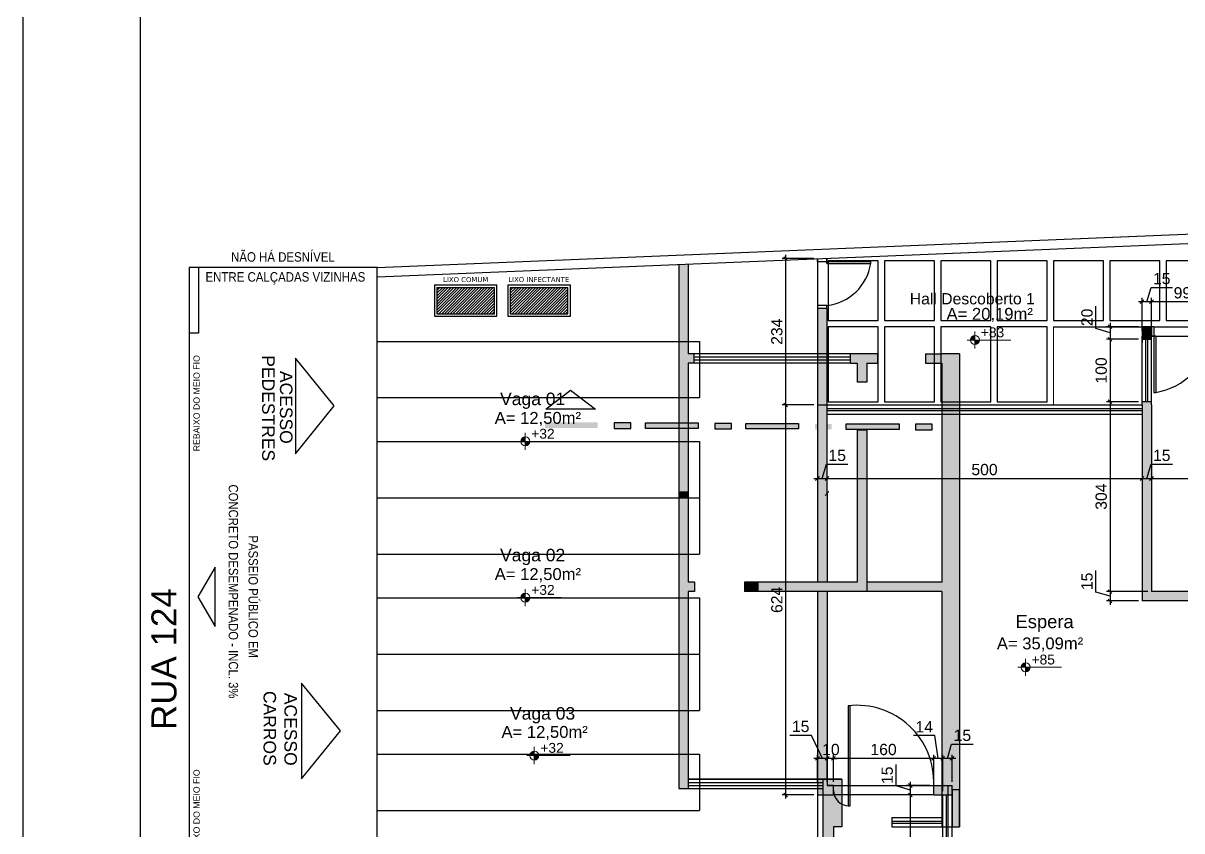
# Model space of a CAD drawing. Extents: x -165 to 197, y 154 to 653.
# Drawn here: x 89.78 to 108.29, y 457.55 to 470.46 of the extents above; entities that cross this region are included whole.
import ezdxf
from ezdxf.enums import TextEntityAlignment as Align

# ---------------------------------------------------------------- set-up
doc = ezdxf.new("R2010")
doc.units = 0
doc.header["$MEASUREMENT"] = 0
doc.header["$PDMODE"] = 3
doc.header["$PDSIZE"] = 0.1
doc.layers.get('0').update_dxf_attribs({"linetype": 'CONTINUOUS'})
doc.layers.get('DEFPOINTS').update_dxf_attribs({"linetype": 'CONTINUOUS'})
for name, color, linetype in [('02', 2, 'CONTINUOUS'), ('AIT-PORTAS', 2, 'CONTINUOUS'), ('AIT-PRANCHA', 7, 'CONTINUOUS'), ('AIT-TRACO17', 7, 'CONTINUOUS'), ('COTA MODIF', 172, 'CONTINUOUS'), ('LINHA CORTE', 7, 'CONTINUOUS'), ('MARGEM', 4, 'CONTINUOUS'), ('TELHAS', 1, 'CONTINUOUS'), ('TEXTO', 190, 'CONTINUOUS')]:
    doc.layers.add(name, color=color, linetype=linetype)
for name, color, linetype, lineweight in [('AIT-ESQUADRIA 34', 252, 'CONTINUOUS', 15), ('AIT-PAREDE', 4, 'CONTINUOUS', 30), ('construir', 1, 'CONTINUOUS', 25), ('COTA de NIVEL', 12, 'CONTINUOUS', 20), ('DEMOLIR', 40, 'CONTINUOUS', 25), ('FININHA', 251, 'CONTINUOUS', 25), ('LAY-OUT', 251, 'CONTINUOUS', 25), ('TEXTO-190', 190, 'CONTINUOUS', 20)]:
    doc.layers.add(name, color=color, linetype=linetype, lineweight=lineweight)
doc.styles.add('ARIAL', font='ARIAL.TTF', dxfattribs={"height": 0.18})
doc.styles.add('CINTHIA', font='stylu.ttf', dxfattribs={"width": 0.9})
doc.styles.add('cota25', font='ARIAL.TTF', dxfattribs={"height": 0.06})
doc.styles.get("Standard").update_dxf_attribs({"font": 'ISOCP'})
doc.dimstyles.new('Copy of ISO-25', dxfattribs={"dimtxt": 0.18, "dimasz": 0.06, "dimexe": 0.06, "dimexo": 0.06, "dimgap": 0.05, "dimtad": 1, "dimdec": 0, "dimlfac": 100, "dimdsep": 46, "dimtxsty": 'ARIAL', "dimblk1": 'OBLIQUE', "dimblk2": 'OBLIQUE', "dimsah": 1, "dimcen": 2.5, "dimdle": 0.06, "dimclrd": 256, "dimclre": 256, "dimclrt": 256, "dimadec": 0, "dimazin": 0, "dimtfac": 1, "dimtdec": 0, "dimtmove": 1, "dimatfit": 3, "dimldrblk": 'OBLIQUE', "dimfxl": 0, "dimtolj": 1, "dimtzin": 0, "dimlwd": -1, "dimlwe": -1, "dimarcsym": 0})

# ---------------------------------------------------------------- blocks, each defined once
blk = doc.blocks.new('_OBLIQUE')
at = {"color": 0, "linetype": 'ByBlock'}
blk.add_line((-0.5, -0.5), (0.5, 0.5), dxfattribs=at)
blk = doc.blocks.new('*D378')
at = {"layer": 'COTA MODIF'}
for p, q in [((102.408, 464.362), (101.901, 464.362)), ((101.961, 458.067), (101.961, 464.422)), ((102.408, 458.127), (101.901, 458.127))]:
    blk.add_line(p, q, dxfattribs=at)
at = {"layer": 'DEFPOINTS', "color": 0}
for p in [(101.961, 464.362), (102.468, 464.362), (102.468, 458.127)]:
    blk.add_point(p, dxfattribs=at)
at = {"layer": 'COTA MODIF', "xscale": 0.06, "yscale": 0.06, "zscale": 0.06}
for p, rotation in [((101.961, 464.362), 90), ((101.961, 458.127), 270)]:
    blk.add_blockref('_OBLIQUE', p, dxfattribs=dict(at, rotation=rotation))
at = {"layer": 'COTA MODIF', "insert": (101.819, 461.245), "char_height": 0.18, "attachment_point": 5, "rotation": 90, "style": 'ARIAL'}
blk.add_mtext('\\A1;624', dxfattribs=at)
blk = doc.blocks.new('*D379')
at = {"layer": 'COTA MODIF'}
for p, q in [((102.408, 466.701), (101.901, 466.701)), ((101.961, 464.302), (101.961, 466.761)), ((102.408, 464.362), (101.901, 464.362))]:
    blk.add_line(p, q, dxfattribs=at)
at = {"layer": 'DEFPOINTS', "color": 0}
for p in [(101.961, 466.701), (102.468, 466.701), (102.468, 464.362)]:
    blk.add_point(p, dxfattribs=at)
at = {"layer": 'COTA MODIF', "xscale": 0.06, "yscale": 0.06, "zscale": 0.06}
for p, rotation in [((101.961, 466.701), 90), ((101.961, 464.362), 270)]:
    blk.add_blockref('_OBLIQUE', p, dxfattribs=dict(at, rotation=rotation))
at = {"layer": 'COTA MODIF', "insert": (101.819, 465.532), "char_height": 0.18, "attachment_point": 5, "rotation": 90, "style": 'ARIAL'}
blk.add_mtext('\\A1;234', dxfattribs=at)
blk = doc.blocks.new('*D380')
at = {"layer": 'COTA MODIF'}
for p, q in [((102.544, 463.185), (102.612, 463.412)), ((102.612, 463.412), (102.954, 463.412)), ((102.408, 463.185), (102.679, 463.185))]:
    blk.add_line(p, q, dxfattribs=at)
at = {"layer": 'DEFPOINTS', "color": 0}
for p in [(102.468, 463.185), (102.619, 463.185), (102.619, 463.185)]:
    blk.add_point(p, dxfattribs=at)
at = {"layer": 'COTA MODIF', "xscale": 0.06, "yscale": 0.06, "zscale": 0.06, "rotation": 180}
blk.add_blockref('_OBLIQUE', (102.468, 463.185), dxfattribs=at)
at = {"layer": 'COTA MODIF', "xscale": 0.06, "yscale": 0.06, "zscale": 0.06}
blk.add_blockref('_OBLIQUE', (102.619, 463.185), dxfattribs=at)
at = {"layer": 'COTA MODIF', "insert": (102.783, 463.554), "char_height": 0.18, "attachment_point": 5, "style": 'ARIAL'}
blk.add_mtext('\\A1;15', dxfattribs=at)
blk = doc.blocks.new('*D381')
at = {"layer": 'COTA MODIF'}
for p, q in [((107.729, 463.185), (107.797, 463.412)), ((107.797, 463.412), (108.139, 463.412)), ((107.594, 463.185), (107.864, 463.185))]:
    blk.add_line(p, q, dxfattribs=at)
at = {"layer": 'DEFPOINTS', "color": 0}
for p in [(107.654, 463.185), (107.804, 463.185), (107.804, 463.185)]:
    blk.add_point(p, dxfattribs=at)
at = {"layer": 'COTA MODIF', "xscale": 0.06, "yscale": 0.06, "zscale": 0.06, "rotation": 180}
blk.add_blockref('_OBLIQUE', (107.654, 463.185), dxfattribs=at)
at = {"layer": 'COTA MODIF', "xscale": 0.06, "yscale": 0.06, "zscale": 0.06}
blk.add_blockref('_OBLIQUE', (107.804, 463.185), dxfattribs=at)
at = {"layer": 'COTA MODIF', "insert": (107.968, 463.554), "char_height": 0.18, "attachment_point": 5, "style": 'ARIAL'}
blk.add_mtext('\\A1;15', dxfattribs=at)
blk = doc.blocks.new('*D382')
at = {"layer": 'COTA MODIF'}
for p, q in [((110.51, 464.393), (110.51, 463.125)), ((107.744, 463.185), (110.57, 463.185))]:
    blk.add_line(p, q, dxfattribs=at)
at = {"layer": 'DEFPOINTS', "color": 0}
for p in [(110.51, 464.453), (107.804, 463.185), (110.51, 463.185)]:
    blk.add_point(p, dxfattribs=at)
at = {"layer": 'COTA MODIF', "xscale": 0.06, "yscale": 0.06, "zscale": 0.06, "rotation": 180}
blk.add_blockref('_OBLIQUE', (107.804, 463.185), dxfattribs=at)
at = {"layer": 'COTA MODIF', "xscale": 0.06, "yscale": 0.06, "zscale": 0.06}
blk.add_blockref('_OBLIQUE', (110.51, 463.185), dxfattribs=at)
at = {"layer": 'COTA MODIF', "insert": (109.157, 463.326), "char_height": 0.18, "attachment_point": 5, "style": 'ARIAL'}
blk.add_mtext('\\A1;271', dxfattribs=at)
blk = doc.blocks.new('*D426')
at = {"layer": 'COTA MODIF'}
for p, q in [((104.543, 458.71), (104.611, 458.937)), ((104.611, 458.937), (104.954, 458.937)), ((104.468, 458.187), (104.468, 458.77)), ((104.618, 458.337), (104.618, 458.77)), ((104.678, 458.71), (104.408, 458.71))]:
    blk.add_line(p, q, dxfattribs=at)
at = {"layer": 'DEFPOINTS', "color": 0}
for p in [(104.468, 458.71), (104.618, 458.277), (104.468, 458.127)]:
    blk.add_point(p, dxfattribs=at)
at = {"layer": 'COTA MODIF', "xscale": 0.06, "yscale": 0.06, "zscale": 0.06, "rotation": 180}
blk.add_blockref('_OBLIQUE', (104.468, 458.71), dxfattribs=at)
at = {"layer": 'COTA MODIF', "xscale": 0.06, "yscale": 0.06, "zscale": 0.06}
blk.add_blockref('_OBLIQUE', (104.618, 458.71), dxfattribs=at)
at = {"layer": 'COTA MODIF', "insert": (104.782, 459.079), "char_height": 0.18, "attachment_point": 5, "style": 'ARIAL'}
blk.add_mtext('\\A1;15', dxfattribs=at)
blk = doc.blocks.new('*D427')
at = {"layer": 'COTA MODIF'}
for p, q in [((104.343, 459.076), (104.003, 459.076)), ((104.396, 458.71), (104.343, 459.076)), ((104.324, 458.337), (104.324, 458.77)), ((104.468, 458.187), (104.468, 458.77)), ((104.528, 458.71), (104.264, 458.71))]:
    blk.add_line(p, q, dxfattribs=at)
at = {"layer": 'DEFPOINTS', "color": 0}
for p in [(104.324, 458.71), (104.324, 458.277), (104.468, 458.127)]:
    blk.add_point(p, dxfattribs=at)
at = {"layer": 'COTA MODIF', "xscale": 0.06, "yscale": 0.06, "zscale": 0.06, "rotation": 180}
blk.add_blockref('_OBLIQUE', (104.324, 458.71), dxfattribs=at)
at = {"layer": 'COTA MODIF', "xscale": 0.06, "yscale": 0.06, "zscale": 0.06}
blk.add_blockref('_OBLIQUE', (104.468, 458.71), dxfattribs=at)
at = {"layer": 'COTA MODIF', "insert": (104.173, 459.216), "char_height": 0.18, "attachment_point": 5, "style": 'ARIAL'}
blk.add_mtext('\\A1;14', dxfattribs=at)
blk = doc.blocks.new('*D428')
at = {"layer": 'COTA MODIF'}
for p, q in [((102.722, 458.337), (102.722, 458.77)), ((104.324, 458.337), (104.324, 458.77)), ((104.384, 458.71), (102.662, 458.71))]:
    blk.add_line(p, q, dxfattribs=at)
at = {"layer": 'DEFPOINTS', "color": 0}
for p in [(102.722, 458.71), (102.722, 458.277), (104.324, 458.277)]:
    blk.add_point(p, dxfattribs=at)
at = {"layer": 'COTA MODIF', "xscale": 0.06, "yscale": 0.06, "zscale": 0.06, "rotation": 180}
blk.add_blockref('_OBLIQUE', (102.722, 458.71), dxfattribs=at)
at = {"layer": 'COTA MODIF', "xscale": 0.06, "yscale": 0.06, "zscale": 0.06}
blk.add_blockref('_OBLIQUE', (104.324, 458.71), dxfattribs=at)
at = {"layer": 'COTA MODIF', "insert": (103.523, 458.852), "char_height": 0.18, "attachment_point": 5, "style": 'ARIAL'}
blk.add_mtext('\\A1;160', dxfattribs=at)
blk = doc.blocks.new('*D429')
at = {"layer": 'COTA MODIF'}
for p, q in [((102.622, 458.337), (102.622, 458.77)), ((102.722, 458.337), (102.722, 458.77)), ((102.622, 458.71), (102.562, 458.71)), ((102.722, 458.71), (102.622, 458.71)), ((102.722, 458.71), (102.782, 458.71))]:
    blk.add_line(p, q, dxfattribs=at)
at = {"layer": 'DEFPOINTS', "color": 0}
for p in [(102.622, 458.71), (102.622, 458.277), (102.722, 458.277)]:
    blk.add_point(p, dxfattribs=at)
at = {"layer": 'COTA MODIF', "xscale": 0.06, "yscale": 0.06, "zscale": 0.06}
blk.add_blockref('_OBLIQUE', (102.622, 458.71), dxfattribs=at)
at = {"layer": 'COTA MODIF', "xscale": 0.06, "yscale": 0.06, "zscale": 0.06, "rotation": 180}
blk.add_blockref('_OBLIQUE', (102.722, 458.71), dxfattribs=at)
at = {"layer": 'COTA MODIF', "insert": (102.682, 458.852), "char_height": 0.18, "attachment_point": 5, "style": 'ARIAL'}
blk.add_mtext('\\A1;10', dxfattribs=at)
blk = doc.blocks.new('*D430')
at = {"layer": 'COTA MODIF'}
for p, q in [((102.37, 459.079), (102.028, 459.079)), ((102.545, 458.71), (102.37, 459.079)), ((102.468, 458.337), (102.468, 458.77)), ((102.622, 458.337), (102.622, 458.77)), ((102.682, 458.71), (102.408, 458.71))]:
    blk.add_line(p, q, dxfattribs=at)
at = {"layer": 'DEFPOINTS', "color": 0}
for p in [(102.468, 458.71), (102.468, 458.277), (102.622, 458.277)]:
    blk.add_point(p, dxfattribs=at)
at = {"layer": 'COTA MODIF', "xscale": 0.06, "yscale": 0.06, "zscale": 0.06, "rotation": 180}
blk.add_blockref('_OBLIQUE', (102.468, 458.71), dxfattribs=at)
at = {"layer": 'COTA MODIF', "xscale": 0.06, "yscale": 0.06, "zscale": 0.06}
blk.add_blockref('_OBLIQUE', (102.622, 458.71), dxfattribs=at)
at = {"layer": 'COTA MODIF', "insert": (102.199, 459.221), "char_height": 0.18, "attachment_point": 5, "style": 'ARIAL'}
blk.add_mtext('\\A1;15', dxfattribs=at)
blk = doc.blocks.new('*D445')
at = {"layer": 'COTA MODIF'}
for p, q in [((106.916, 465.581), (106.916, 465.941)), ((107.143, 465.512), (106.916, 465.581)), ((107.594, 465.612), (107.083, 465.612)), ((107.143, 465.672), (107.143, 465.352)), ((107.594, 465.412), (107.083, 465.412))]:
    blk.add_line(p, q, dxfattribs=at)
at = {"layer": 'DEFPOINTS', "color": 0}
for p in [(107.654, 465.612), (107.143, 465.412), (107.654, 465.412)]:
    blk.add_point(p, dxfattribs=at)
at = {"layer": 'COTA MODIF', "xscale": 0.06, "yscale": 0.06, "zscale": 0.06}
for p, rotation in [((107.143, 465.612), 90), ((107.143, 465.412), 270)]:
    blk.add_blockref('_OBLIQUE', p, dxfattribs=dict(at, rotation=rotation))
at = {"layer": 'COTA MODIF', "insert": (106.774, 465.761), "char_height": 0.18, "attachment_point": 5, "rotation": 90, "style": 'ARIAL'}
blk.add_mtext('\\A1;20', dxfattribs=at)
blk = doc.blocks.new('*D446')
at = {"layer": 'COTA MODIF'}
for p, q in [((107.594, 465.412), (107.083, 465.412)), ((107.143, 465.472), (107.143, 464.352)), ((107.594, 464.412), (107.083, 464.412))]:
    blk.add_line(p, q, dxfattribs=at)
at = {"layer": 'DEFPOINTS', "color": 0}
for p in [(107.654, 465.412), (107.143, 464.412), (107.654, 464.412)]:
    blk.add_point(p, dxfattribs=at)
at = {"layer": 'COTA MODIF', "xscale": 0.06, "yscale": 0.06, "zscale": 0.06}
for p, rotation in [((107.143, 465.412), 90), ((107.143, 464.412), 270)]:
    blk.add_blockref('_OBLIQUE', p, dxfattribs=dict(at, rotation=rotation))
at = {"layer": 'COTA MODIF', "insert": (107.001, 464.912), "char_height": 0.18, "attachment_point": 5, "rotation": 90, "style": 'ARIAL'}
blk.add_mtext('\\A1;100', dxfattribs=at)
blk = doc.blocks.new('*D447')
at = {"layer": 'COTA MODIF'}
for p, q in [((107.143, 464.472), (107.143, 461.317)), ((107.594, 464.412), (107.083, 464.412)), ((107.744, 461.377), (107.083, 461.377))]:
    blk.add_line(p, q, dxfattribs=at)
at = {"layer": 'DEFPOINTS', "color": 0}
for p in [(107.654, 464.412), (107.143, 461.377), (107.804, 461.377)]:
    blk.add_point(p, dxfattribs=at)
at = {"layer": 'COTA MODIF', "xscale": 0.06, "yscale": 0.06, "zscale": 0.06}
for p, rotation in [((107.143, 464.412), 90), ((107.143, 461.377), 270)]:
    blk.add_blockref('_OBLIQUE', p, dxfattribs=dict(at, rotation=rotation))
at = {"layer": 'COTA MODIF', "insert": (107.001, 462.895), "char_height": 0.18, "attachment_point": 5, "rotation": 90, "style": 'ARIAL'}
blk.add_mtext('\\A1;304', dxfattribs=at)
blk = doc.blocks.new('*D448')
at = {"layer": 'COTA MODIF'}
for p, q in [((106.916, 461.37), (106.916, 461.712)), ((107.143, 461.302), (106.916, 461.37)), ((107.744, 461.377), (107.083, 461.377)), ((107.143, 461.437), (107.143, 461.167)), ((107.594, 461.227), (107.083, 461.227))]:
    blk.add_line(p, q, dxfattribs=at)
at = {"layer": 'DEFPOINTS', "color": 0}
for p in [(107.804, 461.377), (107.143, 461.227), (107.654, 461.227)]:
    blk.add_point(p, dxfattribs=at)
at = {"layer": 'COTA MODIF', "xscale": 0.06, "yscale": 0.06, "zscale": 0.06}
for p, rotation in [((107.143, 461.377), 90), ((107.143, 461.227), 270)]:
    blk.add_blockref('_OBLIQUE', p, dxfattribs=dict(at, rotation=rotation))
at = {"layer": 'COTA MODIF', "insert": (106.774, 461.541), "char_height": 0.18, "attachment_point": 5, "rotation": 90, "style": 'ARIAL'}
blk.add_mtext('\\A1;15', dxfattribs=at)
blk = doc.blocks.new('*D451')
at = {"layer": 'COTA MODIF'}
for p, q in [((103.951, 455.517), (103.951, 458.187)), ((104.264, 458.127), (103.891, 458.127)), ((104.558, 455.577), (103.891, 455.577))]:
    blk.add_line(p, q, dxfattribs=at)
at = {"layer": 'DEFPOINTS', "color": 0}
for p in [(103.951, 458.127), (104.324, 458.127), (104.618, 455.577)]:
    blk.add_point(p, dxfattribs=at)
at = {"layer": 'COTA MODIF', "xscale": 0.06, "yscale": 0.06, "zscale": 0.06}
for p, rotation in [((103.951, 458.127), 90), ((103.951, 455.577), 270)]:
    blk.add_blockref('_OBLIQUE', p, dxfattribs=dict(at, rotation=rotation))
at = {"layer": 'COTA MODIF', "insert": (103.809, 456.852), "char_height": 0.18, "attachment_point": 5, "rotation": 90, "style": 'ARIAL'}
blk.add_mtext('\\A1;255', dxfattribs=at)
blk = doc.blocks.new('*D452')
at = {"layer": 'COTA MODIF'}
for p, q in [((103.724, 458.27), (103.724, 458.612)), ((103.951, 458.202), (103.724, 458.27)), ((104.264, 458.277), (103.891, 458.277)), ((103.951, 458.067), (103.951, 458.337)), ((104.264, 458.127), (103.891, 458.127))]:
    blk.add_line(p, q, dxfattribs=at)
at = {"layer": 'DEFPOINTS', "color": 0}
for p in [(103.951, 458.277), (104.324, 458.277), (104.324, 458.127)]:
    blk.add_point(p, dxfattribs=at)
at = {"layer": 'COTA MODIF', "xscale": 0.06, "yscale": 0.06, "zscale": 0.06}
for p, rotation in [((103.951, 458.277), 90), ((103.951, 458.127), 270)]:
    blk.add_blockref('_OBLIQUE', p, dxfattribs=dict(at, rotation=rotation))
at = {"layer": 'COTA MODIF', "insert": (103.582, 458.441), "char_height": 0.18, "attachment_point": 5, "rotation": 90, "style": 'ARIAL'}
blk.add_mtext('\\A1;15', dxfattribs=at)
blk = doc.blocks.new('*D479')
at = {"layer": 'COTA MODIF'}
for p, q in [((108.852, 466.011), (107.744, 466.011)), ((107.804, 465.522), (107.804, 466.071)), ((108.792, 465.522), (108.792, 466.071))]:
    blk.add_line(p, q, dxfattribs=at)
at = {"layer": 'DEFPOINTS', "color": 0}
for p in [(107.804, 466.011), (107.804, 465.462), (108.792, 465.462)]:
    blk.add_point(p, dxfattribs=at)
at = {"layer": 'COTA MODIF', "xscale": 0.06, "yscale": 0.06, "zscale": 0.06, "rotation": 180}
blk.add_blockref('_OBLIQUE', (107.804, 466.011), dxfattribs=at)
at = {"layer": 'COTA MODIF', "xscale": 0.06, "yscale": 0.06, "zscale": 0.06}
blk.add_blockref('_OBLIQUE', (108.792, 466.011), dxfattribs=at)
at = {"layer": 'COTA MODIF', "insert": (108.298, 466.153), "char_height": 0.18, "attachment_point": 5, "style": 'ARIAL'}
blk.add_mtext('\\A1;99', dxfattribs=at)
blk = doc.blocks.new('*D480')
at = {"layer": 'COTA MODIF'}
for p, q in [((107.729, 466.011), (107.797, 466.238)), ((107.797, 466.238), (108.139, 466.238)), ((107.864, 466.011), (107.594, 466.011)), ((107.654, 465.547), (107.654, 466.071)), ((107.804, 465.522), (107.804, 466.071))]:
    blk.add_line(p, q, dxfattribs=at)
at = {"layer": 'DEFPOINTS', "color": 0}
for p in [(107.654, 466.011), (107.654, 465.487), (107.804, 465.462)]:
    blk.add_point(p, dxfattribs=at)
at = {"layer": 'COTA MODIF', "xscale": 0.06, "yscale": 0.06, "zscale": 0.06, "rotation": 180}
blk.add_blockref('_OBLIQUE', (107.654, 466.011), dxfattribs=at)
at = {"layer": 'COTA MODIF', "xscale": 0.06, "yscale": 0.06, "zscale": 0.06}
blk.add_blockref('_OBLIQUE', (107.804, 466.011), dxfattribs=at)
at = {"layer": 'COTA MODIF', "insert": (107.968, 466.38), "char_height": 0.18, "attachment_point": 5, "style": 'ARIAL'}
blk.add_mtext('\\A1;15', dxfattribs=at)

msp = doc.modelspace()

# ---------------------------------------------------------------- hatches: boundary and pattern name
at = {"layer": 'construir'}
h = msp.add_hatch(color=256, dxfattribs=at)
h.paths.add_polyline_path([(102.618, 465.027), (102.468, 465.027), (102.468, 464.362), (102.618, 464.362)])
h.paths.add_polyline_path([(102.618, 465.077), (102.468, 465.077), (102.468, 465.027), (102.618, 465.027)])
h.paths.add_polyline_path([(102.618, 465.127), (102.468, 465.127), (102.468, 465.077), (102.618, 465.077)])
h.paths.add_polyline_path([(102.618, 465.177), (102.468, 465.177), (102.468, 465.127), (102.618, 465.127)])
h.paths.add_polyline_path([(102.618, 465.902), (102.468, 465.902), (102.468, 465.177), (102.618, 465.177)])
for points in [[(107.804, 465.412), (107.804, 465.612), (107.654, 465.612), (107.654, 465.412)], [(102.62, 461.527), (102.618, 464.362), (102.468, 464.362), (102.468, 461.527)]]:
    msp.add_hatch(color=256, dxfattribs=at).paths.add_polyline_path(points)
h = msp.add_hatch(color=256, dxfattribs=at)
h.paths.add_polyline_path([(102.722, 458.127), (102.722, 458.277), (102.622, 458.277), (102.622, 458.377), (102.554, 458.377), (102.554, 458.127)])
h.paths.add_polyline_path([(102.554, 458.127), (102.554, 458.227), (102.468, 458.227), (102.468, 458.127)])
h.paths.add_polyline_path([(102.554, 458.227), (102.554, 458.277), (102.468, 458.277), (102.468, 458.227)])
h.paths.add_polyline_path([(102.554, 458.277), (102.554, 458.327), (102.468, 458.327), (102.468, 458.277)])
h.paths.add_polyline_path([(102.554, 458.327), (102.554, 458.377), (102.468, 458.377), (102.468, 458.327)])
h.paths.add_polyline_path([(102.554, 458.377), (102.622, 458.377), (102.62, 461.377), (102.468, 461.377), (102.468, 458.377)])
h = msp.add_hatch(color=256, dxfattribs=at)
h.paths.add_polyline_path([(104.618, 458.277), (104.454, 458.277), (104.454, 458.127), (104.618, 458.127), (104.618, 458.207)])
h.paths.add_polyline_path([(104.454, 458.277), (104.324, 458.277), (104.324, 458.127), (104.454, 458.127)])
at = {"layer": 'COTA de NIVEL', "linetype": 'Continuous'}
h = msp.add_hatch(color=256, dxfattribs=at)
h.paths.add_polyline_path([(104.983, 465.399), (104.983, 465.47, 0.414214), (104.911, 465.399)])
h.paths.add_polyline_path([(104.983, 465.399), (104.983, 465.328, 0.414214), (105.054, 465.399)])
h = msp.add_hatch(color=256, dxfattribs=at)
h.paths.add_polyline_path([(97.799, 463.778), (97.799, 463.849, 0.414214), (97.728, 463.778)])
h.paths.add_polyline_path([(97.799, 463.778), (97.799, 463.707, 0.414214), (97.871, 463.778)])
h = msp.add_hatch(color=256, dxfattribs=at)
h.paths.add_polyline_path([(97.799, 461.281), (97.799, 461.352, 0.414214), (97.728, 461.281)])
h.paths.add_polyline_path([(97.799, 461.281), (97.799, 461.21, 0.414214), (97.871, 461.281)])
h = msp.add_hatch(color=256, dxfattribs=at)
h.paths.add_polyline_path([(105.793, 460.168), (105.793, 460.239, 0.414214), (105.722, 460.168)])
h.paths.add_polyline_path([(105.793, 460.168), (105.793, 460.097, 0.414214), (105.864, 460.168)])
h = msp.add_hatch(color=256, dxfattribs=at)
h.paths.add_polyline_path([(97.945, 458.756), (97.945, 458.828, 0.414214), (97.874, 458.756)])
h.paths.add_polyline_path([(97.945, 458.756), (97.945, 458.685, 0.414214), (98.016, 458.756)])
at = {"layer": 'DEMOLIR'}
h = msp.add_hatch(color=256, dxfattribs=at)
h.paths.add_polyline_path([(100.404, 458.227), (100.404, 460.378), (100.254, 460.378), (100.254, 458.227)])
h.paths.add_polyline_path([(100.404, 460.378), (100.404, 461.377), (100.504, 461.377), (100.504, 461.527), (100.404, 461.527), (100.404, 462.878), (100.254, 462.878), (100.254, 460.378)])
h.paths.add_polyline_path([(100.404, 462.978), (100.404, 465.027), (100.494, 465.027), (100.494, 465.177), (100.404, 465.177), (100.404, 465.612), (100.254, 465.612), (100.254, 462.978)])
h.paths.add_polyline_path([(100.404, 465.612), (100.404, 466.616), (100.254, 466.61), (100.254, 465.612)])
for points in [[(103.254, 464.727), (103.254, 465.027), (103.424, 465.027), (103.424, 465.177), (102.994, 465.177), (102.994, 465.027), (103.104, 465.027), (103.104, 464.727)], [(104.734, 459.714), (104.734, 464.212), (104.454, 464.212), (104.454, 461.527), (103.254, 461.527), (103.254, 461.377), (104.454, 461.377), (104.454, 459.714)], [(103.254, 461.377), (103.254, 463.957), (103.104, 463.957), (103.104, 461.527), (102.62, 461.527), (102.62, 461.377)], [(100.404, 462.878), (100.404, 462.978), (100.254, 462.978), (100.254, 462.878)], [(101.53, 461.377), (101.53, 461.527), (101.304, 461.527), (101.304, 461.377)], [(104.734, 458.791), (104.734, 459.714), (104.454, 459.714), (104.454, 458.791)], [(104.618, 458.277), (104.618, 458.207), (104.734, 458.207), (104.734, 458.791), (104.454, 458.791), (104.454, 458.277)], [(104.734, 457.617), (104.734, 458.207), (104.618, 458.207), (104.618, 457.617)], [(104.468, 457.617), (104.468, 458.127), (104.454, 458.127), (104.454, 457.617)]]:
    msp.add_hatch(color=256, dxfattribs=at).paths.add_polyline_path(points)
h = msp.add_hatch(color=256, dxfattribs=at)
h.paths.add_polyline_path([(104.338, 465.027), (104.338, 465.177), (104.194, 465.177), (104.194, 465.027)])
h.paths.add_polyline_path([(104.438, 465.027), (104.438, 465.177), (104.338, 465.177), (104.338, 465.027)])
h.paths.add_polyline_path([(104.734, 464.412), (104.734, 464.957), (104.734, 465.177), (104.454, 465.177), (104.438, 465.177), (104.438, 465.027), (104.454, 465.027), (104.454, 464.412)])
h.paths.add_polyline_path([(104.734, 464.362), (104.734, 464.412), (104.454, 464.412), (104.454, 464.362)])
h.paths.add_polyline_path([(104.734, 464.302), (104.734, 464.362), (104.454, 464.362), (104.454, 464.302)])
h.paths.add_polyline_path([(104.734, 464.272), (104.734, 464.302), (104.454, 464.302), (104.454, 464.272)])
h.paths.add_polyline_path([(104.734, 464.212), (104.734, 464.272), (104.454, 464.272), (104.454, 464.212)])
h = msp.add_hatch(color=256, dxfattribs=at)
h.paths.add_polyline_path([(102.468, 461.377), (102.468, 461.527), (101.53, 461.527), (101.53, 461.377)])
h.paths.add_polyline_path([(102.62, 461.377), (102.62, 461.527), (102.468, 461.527), (102.468, 461.377)])
h = msp.add_hatch(color=256, dxfattribs=at)
h.paths.add_polyline_path([(102.724, 454.541), (102.724, 457.617), (102.854, 457.617), (102.854, 457.982, -0.195741), (102.733, 458.127), (102.722, 458.127), (102.554, 458.127), (102.554, 454.549)])
h.paths.add_polyline_path([(102.854, 458.277), (102.854, 458.377), (102.622, 458.377), (102.622, 458.277), (102.722, 458.277)])
h = msp.add_hatch(color=256, dxfattribs=at)
h.paths.add_polyline_path([(102.854, 457.982), (102.854, 458.127), (102.733, 458.127, 0.195741)])
h.paths.add_polyline_path([(102.854, 458.127), (102.854, 458.277), (102.722, 458.277), (102.722, 458.202, 0.076321), (102.733, 458.127)])
h.paths.add_polyline_path([(102.733, 458.127, -0.076321), (102.722, 458.202), (102.722, 458.127)])
at = {"layer": 'LAY-OUT', "ltscale": 0.8}
h = msp.add_hatch(dxfattribs=at)
h.set_pattern_fill('ANSI31', color=256, scale=0.01, style=0)
h.set_pattern_definition([(45, (-211.588566, 441.094174), (-0.0224506403, 0.0224506403), [])])
h.paths.add_polyline_path([(97.307, 466.239), (96.387, 466.239), (96.387, 465.819), (97.307, 465.819)])
h = msp.add_hatch(dxfattribs=at)
h.set_pattern_fill('ANSI31', color=256, scale=0.01, style=0)
h.set_pattern_definition([(45, (-210.417058, 441.094174), (-0.0224506403, 0.0224506403), [])])
h.paths.add_polyline_path([(98.479, 466.239), (97.559, 466.239), (97.559, 465.819), (98.479, 465.819)])
at = {"layer": 'LINHA CORTE'}
for points in [[(98.957, 464.082), (98.957, 463.993), (98.113, 463.993), (98.113, 464.082)], [(99.487, 464.075), (99.487, 463.986), (99.22, 463.986), (99.22, 464.075)], [(100.562, 464.075), (100.562, 463.986), (99.718, 463.986), (99.718, 464.075)], [(101.092, 464.067), (101.092, 463.978), (100.825, 463.978), (100.825, 464.067)], [(102.166, 464.067), (102.166, 463.978), (101.322, 463.978), (101.322, 464.067)], [(102.696, 464.059), (102.696, 463.971), (102.43, 463.971), (102.43, 464.059)], [(103.771, 464.059), (103.771, 463.971), (102.927, 463.971), (102.927, 464.059)], [(104.301, 464.052), (104.301, 463.963), (104.034, 463.963), (104.034, 464.052)]]:
    msp.add_hatch(color=256, dxfattribs=at).paths.add_polyline_path(points)
at = {"layer": 'TELHAS'}
msp.add_hatch(color=256, dxfattribs=at).paths.add_polyline_path([(111.46, 461.377), (111.46, 461.377), (111.46, 461.377), (107.804, 461.377), (107.804, 464.362), (107.804, 464.412), (107.654, 464.412), (107.654, 464.362), (107.654, 464.362), (107.654, 461.227), (109.424, 461.227), (111.46, 461.227)])

# ---------------------------------------------------------------- linework, layer by layer
msp.add_lwpolyline([(89.777, 492.847), (152.777, 492.847), (152.777, 448.297), (89.777, 448.297)], close=True)
at = {"layer": '02', "elevation": -1646.935}
msp.add_lwpolyline([(92.844, 460.817), (92.844, 461.766), (92.569, 461.291)], close=True, dxfattribs=at)
at = {"layer": 'AIT-ESQUADRIA 34'}
msp.add_line((106.238, 465.612), (106.238, 464.362), dxfattribs=at)
at = {"layer": 'AIT-PAREDE'}
for p, q in [((95.43, 466.411), (95.43, 466.561)), ((107.654, 465.612), (107.654, 465.612))]:
    msp.add_line(p, q, dxfattribs=at)
at = {"layer": 'AIT-PAREDE', "ltscale": 10}
for p, q in [((107.654, 464.362), (107.654, 464.362)), ((104.618, 457.553), (104.618, 457.703))]:
    msp.add_line(p, q, dxfattribs=at)
at = {"layer": 'AIT-PAREDE'}
for points in [[(95.43, 466.561), (135.08, 468.193)], [(95.43, 466.561), (135.08, 468.193)], [(95.43, 466.411), (134.93, 468.037), (134.93, 461.484)]]:
    msp.add_lwpolyline(points, dxfattribs=at)
at = {"layer": 'AIT-PORTAS', "color": 9}
msp.add_line((102.468, 466.652), (102.468, 466.701), dxfattribs=at)
at = {"layer": 'AIT-PRANCHA'}
msp.add_line((95.43, 466.561), (92.43, 466.561), dxfattribs=at)
for points in [[(94.744, 464.346), (94.126, 465.111), (94.126, 463.581)], [(94.845, 459.149), (94.226, 459.914), (94.226, 458.384)]]:
    msp.add_lwpolyline(points, close=True, dxfattribs=at)
at = {"layer": 'AIT-TRACO17'}
for p, q in [((92.43, 466.561), (92.43, 454.73)), ((92.58, 466.561), (92.58, 465.507)), ((92.58, 465.507), (92.43, 465.507))]:
    msp.add_line(p, q, dxfattribs=at)
at = {"layer": 'construir'}
for p, q in [((102.468, 466.701), (102.468, 466.652)), ((102.618, 466.707), (102.618, 466.622)), ((102.618, 466.701), (102.618, 466.622)), ((102.618, 466.701), (102.618, 466.651)), ((102.618, 466.622), (102.618, 466.701)), ((102.468, 466.652), (103.318, 466.652)), ((102.618, 466.622), (102.618, 466.652)), ((102.618, 466.622), (103.318, 466.622)), ((103.318, 466.622), (103.318, 466.652)), ((102.618, 465.952), (102.468, 465.952)), ((102.468, 465.952), (102.468, 465.902)), ((102.618, 465.902), (102.618, 465.952)), ((102.618, 465.902), (102.468, 465.902)), ((102.468, 465.902), (102.468, 464.362)), ((102.618, 465.902), (102.618, 464.362)), ((107.654, 465.612), (107.804, 465.612)), ((107.654, 465.612), (107.654, 465.362)), ((107.842, 465.612), (107.804, 465.612)), ((107.804, 465.612), (107.804, 465.462)), ((107.842, 465.612), (107.842, 465.462)), ((107.842, 465.612), (108.742, 465.612)), ((107.654, 464.362), (107.654, 465.462)), ((107.654, 465.412), (107.804, 465.412)), ((107.714, 464.412), (107.714, 465.412)), ((107.744, 464.412), (107.744, 465.412)), ((107.804, 465.462), (111.71, 465.462)), ((107.872, 465.462), (107.804, 465.462)), ((107.804, 464.362), (107.804, 465.462)), ((107.842, 465.462), (107.842, 464.562)), ((107.872, 465.462), (107.872, 464.562)), ((107.842, 464.562), (107.872, 464.562)), ((102.468, 464.362), (102.468, 461.527)), ((102.468, 464.362), (102.618, 464.362)), ((102.618, 464.362), (102.62, 461.527)), ((102.618, 464.362), (107.654, 464.362)), ((102.618, 464.302), (107.654, 464.302)), ((107.804, 464.412), (107.654, 464.412)), ((107.654, 464.362), (107.654, 461.227)), ((107.804, 464.362), (107.804, 461.377)), ((102.618, 464.272), (107.654, 464.272)), ((102.618, 464.212), (107.654, 464.212)), ((102.618, 464.212), (107.654, 464.212)), ((102.468, 461.377), (102.468, 458.127)), ((102.62, 461.377), (102.622, 458.277)), ((111.46, 461.377), (107.804, 461.377)), ((109.424, 461.227), (107.654, 461.227)), ((102.722, 458.277), (102.622, 458.277)), ((102.622, 458.277), (102.722, 458.277)), ((102.622, 458.277), (102.722, 458.277)), ((102.722, 458.127), (102.722, 458.277)), ((102.722, 458.277), (104.324, 458.277)), ((104.324, 458.127), (104.324, 458.277)), ((104.324, 458.277), (104.618, 458.277)), ((104.558, 455.577), (104.558, 458.277)), ((104.618, 455.577), (104.618, 458.277)), ((102.468, 458.127), (102.722, 458.127)), ((102.472, 458.127), (102.722, 458.127)), ((102.472, 458.127), (102.722, 458.127)), ((104.324, 458.127), (102.722, 458.127)), ((104.324, 458.127), (104.618, 458.127)), ((104.468, 455.427), (104.468, 458.127)), ((104.528, 455.427), (104.528, 458.127))]:
    msp.add_line(p, q, dxfattribs=at)
for points in [[(107.804, 465.412), (107.804, 465.612), (107.654, 465.612), (107.654, 465.412)], [(102.957, 457.952), (102.987, 457.952), (102.987, 459.552), (102.957, 459.552)]]:
    msp.add_lwpolyline(points, close=True, dxfattribs=at)
for centre, radius, start, end in [((102.538, 466.737), 0.788, 275.8223, 351.6688), ((107.71, 465.59), 1.04, 278.9737, 352.9684), ((103.097, 458.332), 1.228, 357.4515, 96.5578), ((102.972, 458.202), 0.25, 180, 270)]:
    msp.add_arc(centre, radius, start, end, dxfattribs=at)
at = {"layer": 'COTA de NIVEL', "linetype": 'Continuous'}
for p, q in [((104.861, 465.399, -1646.935), (105.556, 465.399, -1646.935)), ((104.98, 465.536, -1646.935), (104.98, 465.262, -1646.935)), ((97.797, 463.915), (97.797, 463.641)), ((97.677, 463.778), (98.372, 463.778)), ((97.797, 461.418), (97.797, 461.144)), ((97.677, 461.281), (98.372, 461.281)), ((105.79, 460.305), (105.79, 460.031)), ((105.671, 460.168), (106.366, 460.168)), ((97.823, 458.756), (98.518, 458.756)), ((97.943, 458.893), (97.943, 458.62))]:
    msp.add_line(p, q, dxfattribs=at)
for centre in [(104.983, 465.399, -1646.935), (97.799, 463.778), (97.799, 461.281), (105.793, 460.168), (97.945, 458.756)]:
    msp.add_circle(centre, 0.0713, dxfattribs=at)
at = {"layer": 'COTA MODIF'}
msp.add_line((102.559, 463.185), (107.714, 463.185), dxfattribs=at)
at = {"layer": 'DEMOLIR'}
for p, q in [((100.254, 466.609), (100.254, 458.227)), ((100.404, 466.615), (100.404, 465.177)), ((100.494, 465.177), (100.404, 465.177)), ((100.404, 465.027), (100.404, 461.527)), ((100.494, 465.027), (100.404, 465.027)), ((102.994, 465.177), (100.494, 465.177)), ((100.494, 465.177), (100.494, 465.027)), ((102.994, 465.127), (100.494, 465.127)), ((102.994, 465.077), (100.494, 465.077)), ((102.994, 465.027), (100.494, 465.027)), ((103.424, 465.177), (102.994, 465.177)), ((102.994, 465.027), (102.994, 465.177)), ((102.994, 465.027), (103.104, 465.027)), ((103.104, 465.027), (103.104, 464.727)), ((103.254, 465.027), (103.254, 464.727)), ((103.254, 465.027), (103.424, 465.027)), ((103.424, 465.177), (103.424, 465.027)), ((104.194, 465.177), (104.194, 465.027)), ((104.194, 465.177), (104.454, 465.177)), ((104.194, 465.027), (104.454, 465.027)), ((104.734, 465.177), (104.454, 465.177)), ((104.454, 465.027), (104.454, 461.527)), ((104.734, 465.177), (104.734, 464.957)), ((104.734, 464.957), (104.734, 457.617)), ((103.254, 464.727), (103.104, 464.727)), ((103.104, 463.957), (103.104, 461.527)), ((103.254, 463.957), (103.104, 463.957)), ((103.254, 463.957), (103.254, 461.377)), ((100.504, 461.527), (100.404, 461.527)), ((100.504, 461.527), (100.504, 461.377)), ((103.104, 461.527), (101.304, 461.527)), ((101.304, 461.527), (101.304, 461.377)), ((104.454, 461.527), (103.254, 461.527)), ((100.504, 461.377), (100.404, 461.377)), ((100.404, 461.377), (100.404, 458.227)), ((104.454, 461.377), (101.304, 461.377)), ((104.454, 461.377), (104.454, 457.617)), ((102.854, 458.377), (100.404, 458.377)), ((100.404, 458.377), (102.554, 458.377)), ((102.554, 458.377), (102.554, 454.55)), ((102.554, 458.377), (102.854, 458.377)), ((102.854, 458.377), (102.854, 457.617)), ((100.254, 458.227), (100.404, 458.227)), ((100.404, 458.327), (102.554, 458.327)), ((100.404, 458.277), (102.554, 458.277)), ((100.404, 458.227), (102.554, 458.227)), ((104.454, 458.086), (104.454, 457.677)), ((103.654, 457.767), (103.654, 457.617)), ((103.654, 457.767), (104.454, 457.767)), ((103.654, 457.767), (104.454, 457.767)), ((103.654, 457.707), (104.454, 457.707)), ((103.654, 457.677), (104.454, 457.677)), ((102.854, 457.617), (102.724, 457.617)), ((102.724, 457.617), (102.724, 454.542)), ((103.654, 457.617), (104.454, 457.617)), ((104.454, 457.617), (104.734, 457.617))]:
    msp.add_line(p, q, dxfattribs=at)
msp.add_lwpolyline([(104.734, 457.617), (104.734, 458.207), (104.618, 458.207), (104.618, 457.617)], close=True, dxfattribs=at)
at = {"layer": 'FININHA'}
for p, q in [((102.468, 466.652), (102.468, 465.952)), ((95.43, 463.612), (95.43, 466.411)), ((106.238, 465.612), (107.654, 465.612)), ((95.43, 465.378), (100.58, 465.378)), ((95.43, 465.378), (100.58, 465.378)), ((100.58, 465.378), (100.58, 464.478)), ((95.43, 464.478), (100.58, 464.478)), ((95.43, 463.778), (100.58, 463.778)), ((100.58, 463.778), (100.58, 461.978)), ((95.43, 457.878), (95.43, 463.612)), ((95.43, 462.878), (100.58, 462.878)), ((95.43, 462.878), (100.58, 462.878)), ((95.43, 462.878), (100.58, 462.878)), ((100.58, 462.878), (100.58, 461.978)), ((95.43, 461.978), (100.58, 461.978)), ((95.43, 461.278), (100.58, 461.278)), ((100.58, 461.278), (100.58, 459.478)), ((95.43, 460.378), (100.58, 460.378)), ((95.43, 459.478), (100.58, 459.478)), ((95.43, 458.778), (100.58, 458.778)), ((100.58, 458.778), (100.58, 457.878)), ((102.469, 458.127), (102.468, 454.553)), ((95.43, 454.885), (95.43, 457.878)), ((95.43, 457.878), (100.58, 457.878))]:
    msp.add_line(p, q, dxfattribs=at)
for points in [[(103.438, 465.712), (103.438, 466.663), (102.638, 466.663), (102.638, 465.712)], [(104.338, 465.712), (104.338, 466.663), (103.538, 466.663), (103.538, 465.712)], [(105.238, 465.712), (105.238, 466.663), (104.438, 466.663), (104.438, 465.712)], [(106.138, 465.712), (106.138, 466.663), (105.338, 466.663), (105.338, 465.712)], [(107.038, 465.712), (107.038, 466.663), (106.238, 466.663), (106.238, 465.712)], [(107.938, 465.712), (107.938, 466.663), (107.138, 466.663), (107.138, 465.712)], [(108.838, 465.712), (108.838, 466.663), (108.038, 466.663), (108.038, 465.712)], [(103.438, 464.412), (103.438, 465.612), (102.638, 465.612), (102.638, 464.412)], [(104.338, 464.412), (104.338, 465.612), (103.538, 465.612), (103.538, 464.412)], [(105.238, 464.412), (105.238, 465.612), (104.438, 465.612), (104.438, 464.412)], [(106.138, 464.412), (106.138, 465.612), (105.338, 465.612), (105.338, 464.412)]]:
    msp.add_lwpolyline(points, close=True, dxfattribs=at)
at = {"layer": 'LAY-OUT', "ltscale": 0.8}
for p, q in [((96.347, 466.279), (97.347, 466.279)), ((96.347, 466.279), (96.347, 465.779)), ((96.387, 466.239), (97.307, 466.239)), ((96.387, 466.239), (96.387, 465.819)), ((97.307, 465.819), (97.307, 466.239)), ((97.347, 465.779), (97.347, 466.279)), ((97.519, 466.279), (98.519, 466.279)), ((97.519, 466.279), (97.519, 465.779)), ((97.559, 466.239), (98.479, 466.239)), ((97.559, 466.239), (97.559, 465.819)), ((98.479, 465.819), (98.479, 466.239)), ((98.519, 465.779), (98.519, 466.279)), ((96.347, 465.779), (97.347, 465.779)), ((96.387, 465.819), (97.307, 465.819)), ((97.519, 465.779), (98.519, 465.779)), ((97.559, 465.819), (98.479, 465.819))]:
    msp.add_line(p, q, dxfattribs=at)
at = {"layer": 'LINHA CORTE'}
for points in [[(98.92, 464.294), (98.125, 464.294), (98.522, 464.598)], [(99.22, 463.986), (99.487, 463.986), (99.487, 464.075), (99.22, 464.075)], [(100.561, 463.986), (99.717, 463.986), (99.717, 464.075), (100.561, 464.075)], [(100.825, 463.978), (101.092, 463.978), (101.092, 464.067), (100.825, 464.067)], [(102.166, 463.978), (101.322, 463.978), (101.322, 464.067), (102.166, 464.067)], [(103.77, 463.971), (102.926, 463.971), (102.926, 464.059), (103.77, 464.059)], [(104.034, 463.963), (104.301, 463.963), (104.301, 464.052), (104.034, 464.052)]]:
    msp.add_lwpolyline(points, close=True, dxfattribs=at)
at = {"layer": 'MARGEM'}
msp.add_lwpolyline([(91.652, 492.097), (152.027, 492.097), (152.027, 449.047), (91.652, 449.047)], close=True, dxfattribs=at)
at = {"layer": 'TEXTO'}
msp.add_line((107.654, 463.245), (107.654, 463.245), dxfattribs=at)

# ---------------------------------------------------------------- block references
at = {"layer": 'TEXTO', "xscale": 0.0600000000000023, "yscale": 0.0600000000000023, "zscale": 0.0599999999999454}
msp.add_blockref('_OBLIQUE', (107.654, 463.185), dxfattribs=at)
at = {"layer": 'TEXTO', "xscale": 0.0600000000000023, "yscale": 0.0600000000000023, "zscale": 0.0599999999999454, "rotation": 180}
msp.add_blockref('_OBLIQUE', (102.619, 462.945), dxfattribs=at)

# ---------------------------------------------------------------- texts
at = {"layer": 'COTA de NIVEL', "linetype": 'Continuous', "style": 'ARIAL'}
for s, p in [('+83', (105.451, 465.601, -823.468)), ('+32', (98.268, 463.98, 823.468)), ('+32', (98.268, 461.483, 823.468)), ('+85', (106.261, 460.37, 823.468)), ('+32', (98.413, 458.958, 823.468))]:
    msp.add_text(s, height=0.1578, dxfattribs=at).set_placement(p, align=Align.TOP_RIGHT)
at = {"layer": 'COTA MODIF', "insert": (105.136, 463.327), "char_height": 0.18, "attachment_point": 5, "style": 'ARIAL'}
msp.add_mtext('\\A1;{\\fArial|b0|i0|c238|p34;50}0', dxfattribs=at)
at = {"layer": 'TEXTO', "style": 'CINTHIA', "width": 0.9}
for s, p in [('NÃO HÁ DESNÍVEL ', (94.807, 466.803, -823.468)), ('ENTRE CALÇADAS VIZINHAS', (95.243, 466.484, -823.468))]:
    msp.add_text(s, height=0.1521, dxfattribs=at).set_placement(p, align=Align.TOP_RIGHT)
for s, p in [('CONCRETO DESEMPENADO - INCL. 3%', (93.06, 463.09, -1646.935)), ('PASSEIO PÚBLICO EM ', (93.377, 462.274, -1646.935))]:
    msp.add_text(s, height=0.15, rotation=270, dxfattribs=at).set_placement(p)
at = {"layer": 'TEXTO', "char_height": 0.08, "width": 12, "attachment_point": 7}
for s, insert in [('{\\fVerdana|b0|i0|c0|p34;LIXO COMUM}', (96.485, 466.324)), ('{\\fVerdana|b0|i0|c0|p34;LIXO INFECTANTE}', (97.527, 466.324))]:
    msp.add_mtext(s, dxfattribs=dict(at, insert=insert))
at = {"layer": 'TEXTO', "attachment_point": 3, "style": 'ARIAL'}
for s, insert, char_height, width in [('{\\fArial|b0|i0|c238|p34;A= }20{\\fArial|b0|i0|c238|p34;,}19{\\fArial|b0|i0|c238|p34;m²}', (105.909, 465.912, -1646.935), 0.19, 8.59791), ('Vaga 01', (98.437, 464.558), 0.2, 2.58568), ('{\\fArial|b0|i0|c238|p34;A= 12,}50{\\fArial|b0|i0|c238|p34;m²}', (98.69, 464.249, -823.468), 0.19, 8.59791), ('Vaga 02', (98.437, 462.061), 0.2, 2.58568), ('{\\fArial|b0|i0|c238|p34;A= 12,}50{\\fArial|b0|i0|c238|p34;m²}', (98.69, 461.752, -823.468), 0.19, 8.59791), ('{\\fArial|b0|i0|c238|p34;A= }35{\\fArial|b0|i0|c238|p34;,}09{\\fArial|b0|i0|c238|p34;m²}', (106.713, 460.644), 0.19, 8.59791), ('Vaga 03', (98.596, 459.53), 0.2, 2.58568), ('{\\fArial|b0|i0|c238|p34;A= 12,}50{\\fArial|b0|i0|c238|p34;m²}', (98.798, 459.229, -823.468), 0.19, 8.59791)]:
    msp.add_mtext(s, dxfattribs=dict(at, insert=insert, char_height=char_height, width=width))
at = {"layer": 'TEXTO', "style": 'ARIAL'}
for s, insert, char_height, width, attachment_point, rotation in [('{\\fArial|b0|i0|c238|p34;REBAIXO }DO MEIO FIO', (92.497, 464.389), 0.1, 1.6973, 2, 90), ('PEDESTRES{\\fArial|b0|i0|c161|p34;\\P         }', (93.795, 463.463), 0.2, 4.41231, 3, 270), ('{\\fArial|b0|i0|c161|p34;ACESSO\\P         }', (94.079, 463.741), 0.2, 4.41231, 3, 270), ('RUA 124', (91.826, 461.432), 0.4, 8.82461, 3, 90), ('ACESSO\\PCARROS', (94.15, 458.594), 0.2, 2.58568, 3, 270), ('{\\fArial|b0|i0|c238|p34;REBAIXO }DO MEIO FIO', (92.497, 457.767), 0.1, 1.6973, 2, 90)]:
    msp.add_mtext(s, dxfattribs=dict(at, insert=insert, char_height=char_height, width=width, attachment_point=attachment_point, rotation=rotation))
at = {"layer": 'TEXTO-190', "insert": (105.94, 466.149, -1646.935), "char_height": 0.18, "attachment_point": 3, "rotation": 0.0038, "style": 'cota25'}
msp.add_mtext('Hall Descoberto 1 ', dxfattribs=at)
at = {"layer": 'TEXTO-190', "insert": (106.561, 460.73), "char_height": 0.21, "attachment_point": 9, "style": 'cota25'}
msp.add_mtext('Espera', dxfattribs=at)

# ---------------------------------------------------------------- dimensions: what is measured, and where the dimension line sits
at = {"layer": 'COTA MODIF'}
for base, p1, p2, picture, middle in [((101.961, 466.701), (102.468, 464.362), (102.468, 466.701), '*D379', (101.819, 465.532)), ((107.143, 465.412), (107.654, 465.612), (107.654, 465.412), '*D445', (106.774, 465.631)), ((107.143, 464.412), (107.654, 465.412), (107.654, 464.412), '*D446', (107.001, 464.912)), ((107.1429, 461.377), (107.6537, 464.4125), (107.8038, 461.377), '*D447', (107.001, 462.8947)), ((101.9609, 464.3625), (102.4684, 458.1271), (102.4684, 464.3625), '*D378', (101.819, 461.2448)), ((107.143, 461.227), (107.804, 461.377), (107.654, 461.227), '*D448', (106.774, 461.42)), ((103.951, 458.277), (104.324, 458.127), (104.324, 458.277), '*D452', (103.582, 458.32)), ((103.951, 458.127), (104.618, 455.577), (104.324, 458.127), '*D451', (103.809, 456.852))]:
    dim = msp.add_linear_dim(base=base, p1=p1, p2=p2, angle=90, dimstyle='Copy of ISO-25', dxfattribs=at)
    dim.commit()
    dim.dimension.update_dxf_attribs({"geometry": picture, "text_midpoint": middle})
for base, p1, p2, picture, middle in [((107.654, 466.011), (107.804, 465.462), (107.654, 465.487), '*D480', (107.847, 466.38)), ((107.804, 466.011), (108.792, 465.462), (107.804, 465.462), '*D479', (108.298, 466.153)), ((110.51, 463.185), (107.804, 463.185), (110.51, 464.453), '*D382', (109.157, 463.326)), ((102.619, 463.185), (102.468, 463.185), (102.619, 463.185), '*D380', (102.662, 463.554)), ((107.804, 463.185), (107.654, 463.185), (107.804, 463.185), '*D381', (107.847, 463.554)), ((104.468, 458.71), (104.618, 458.277), (104.468, 458.127), '*D426', (104.661, 459.079)), ((102.722, 458.71), (104.324, 458.277), (102.722, 458.277), '*D428', (103.523, 458.852))]:
    dim = msp.add_linear_dim(base=base, p1=p1, p2=p2, dimstyle='Copy of ISO-25', dxfattribs=at)
    dim.commit()
    dim.dimension.update_dxf_attribs({"geometry": picture, "text_midpoint": middle})
for base, p1, p2, picture, middle in [((102.468, 458.71), (102.622, 458.277), (102.468, 458.277), '*D430', (102.32, 459.079)), ((104.324, 458.71), (104.468, 458.127), (104.324, 458.277), '*D427', (104.293, 459.076)), ((102.622, 458.71), (102.722, 458.277), (102.622, 458.277), '*D429', (102.682, 458.71))]:
    dim = msp.add_linear_dim(base=base, p1=p1, p2=p2, dimstyle='Copy of ISO-25', dxfattribs=at)
    dim.commit()
    dim.dimension.update_dxf_attribs({"geometry": picture, "text_midpoint": middle, "dimtype": 160})

doc.saveas('drawing.dxf')
